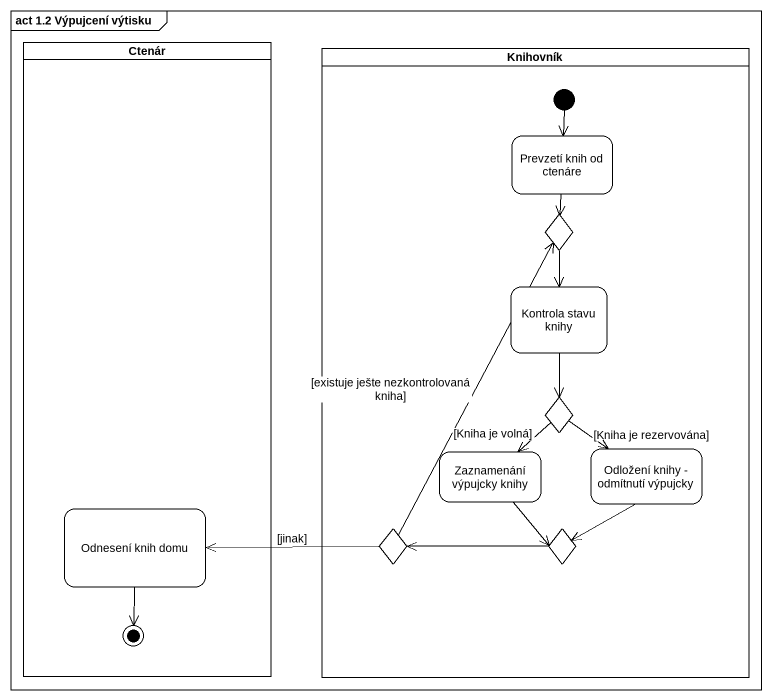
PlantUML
@startuml
mainframe act 1.2 Výpujcení výtisku
hide empty description
state Ctenár <<partition>> {
  state "Odnesení knih domu" as Odnesení_knih_domu
  Odnesení_knih_domu --> [*]
}
state Knihovník <<partition>> {
  state "Prevzetí knih od ctenáre" as Prevzetí_knih_od_ctenáre
  state choice1 <<choice>>
  state "Kontrola stavu knihy" as Kontrola_stavu_knihy
  state choice2 <<choice>>
  state "Zaznamenání výpujcky knihy" as Zaznamenání_výpujcky_knihy
  state "Odložení knihy - odmítnutí výpujcky" as Odložení_knihy_odmítnutí
  state choice3 <<choice>>
  state choice4 <<choice>>
  [*] --> Prevzetí_knih_od_ctenáre
}
Prevzetí_knih_od_ctenáre --> choice1
choice1 --> Kontrola_stavu_knihy
Kontrola_stavu_knihy --> choice2
choice2 --> Zaznamenání_výpujcky_knihy : [Kniha je volná]
choice2 --> Odložení_knihy_odmítnutí : [Kniha je rezervována]
Zaznamenání_výpujcky_knihy --> choice4
Odložení_knihy_odmítnutí --> choice4
choice3 -up-> choice1 : [existuje ješte nezkontrolovaná kniha]
choice3 -left-> Odnesení_knih_domu : [jinak]
choice4 -left-> choice3
@enduml
